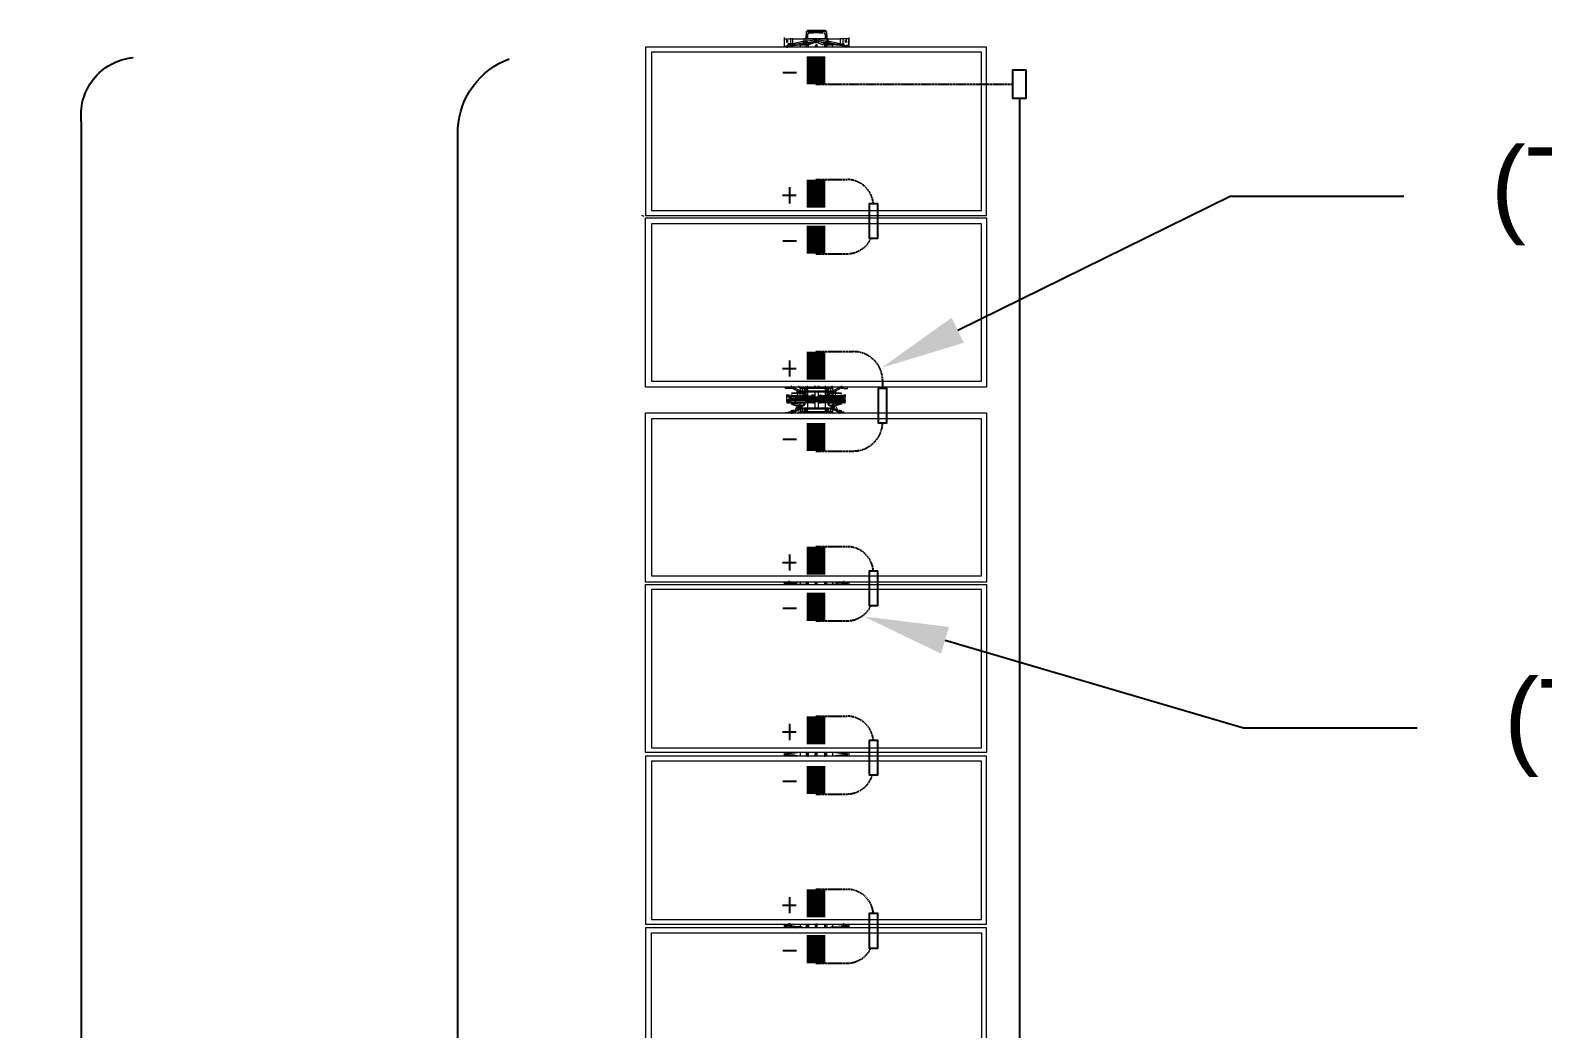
# Model space of a CAD drawing. Header units: feet. Extents: x -13743 to 68376, y -48 to 67763.
# Drawn here: x 2264.6 to 2666.1, y 66242.8 to 66507.9 of the extents above; entities that cross this region are included whole.
import ezdxf
from ezdxf import colors
from ezdxf.entities.mleader import LeaderData, LeaderLine
from ezdxf.lldxf.tags import DXFTag
from ezdxf.math import Vec2, Vec3

# ---------------------------------------------------------------- set-up
doc = ezdxf.new("R2010")
doc.units = ezdxf.units.FT
doc.header["$MEASUREMENT"] = 0
doc.linetypes.add('HIDDEN', pattern=[0.375, 0.25, -0.125])
for name, color, linetype in [('E-DC HARNESS-NEG', 170, 'DC HARNESS CABLE'), ('E-HARN-COMP', 8, 'Continuous'), ('E-TRNK-CABL-NEG', 6, 'HIDDEN'), ('E-TRUNK-CABLE-POS', 6, 'HIDDEN'), ('G-ANNO-TEXT', 1, 'Continuous'), ('Polarity-Text', 7, 'Continuous')]:
    doc.layers.add(name, color=color, linetype=linetype)
doc.styles.add('NEI-A', font='arial.ttf')
doc.styles.get("Standard").update_dxf_attribs({"font": 'arial.ttf'})
tags = doc.linetypes.add('DC HARNESS CABLE', pattern='A,0.5,-0.2,["DH",Standard,S=0.1,R=0,X=-0.1,Y=-0.05],-0.2', length=0.9).pattern_tags.tags
tags[6] = DXFTag(74, 10)

# ---------------------------------------------------------------- blocks, each defined once
blk = doc.blocks.new('A$Cc93f9aa1')
at = {"lineweight": 5}
for points in [[(11.8462, 0), (12.0762, 0), (12.0762, 0.4666), (11.8462, 0.4666)], [(11.8529, 0.0067), (11.8529, 0.4583), (12.0695, 0.4583), (12.0695, 0.0067)], [(12.0812, 0), (12.3112, 0), (12.3112, 0.4666), (12.0812, 0.4666)], [(12.3045, 0.0067), (12.3045, 0.4583), (12.0878, 0.4583), (12.0878, 0.0067)], [(12.5462, 0), (12.3162, 0), (12.3162, 0.4666), (12.5462, 0.4666)], [(12.5395, 0.0067), (12.5395, 0.4583), (12.3228, 0.4583), (12.3228, 0.0067)], [(12.7811, 0.4666), (12.7811, 0), (12.5495, 0), (12.5495, 0.4666)], [(12.7728, 0.4583), (12.5578, 0.4583), (12.5578, 0.0067), (12.7728, 0.0067)], [(12.8161, 0.4666), (13.0478, 0.4666), (13.0478, 0), (12.8161, 0)], [(12.8245, 0.4583), (12.8245, 0.0067), (13.0395, 0.0067), (13.0395, 0.4583)], [(13.2811, 0.4666), (13.0511, 0.4666), (13.0511, 0), (13.2811, 0)], [(13.0578, 0.4583), (13.0578, 0.0067), (13.2745, 0.0067), (13.2745, 0.4583)], [(12.7978, 0.2717), (12.7961, 0.2717)], [(12.7845, 0.2483), (12.7861, 0.2483), (12.7861, 0.245), (12.7845, 0.245), (12.7828, 0.2467), (12.7828, 0.2483)], [(12.7845, 0.2483), (12.7828, 0.2467), (12.7845, 0.245), (12.7861, 0.2467)], [(12.7945, 0.2483), (12.7928, 0.2483), (12.7911, 0.25), (12.7928, 0.2483)], [(12.7928, 0.2667), (12.7945, 0.2667), (12.7945, 0.2583), (12.7928, 0.2583)], [(12.7978, 0.2617), (12.7961, 0.2617)], [(12.8045, 0.2617), (12.8028, 0.2617)], [(12.8128, 0.2483), (12.8111, 0.2467), (12.8128, 0.245), (12.8145, 0.2467)], [(13.2895, 0.25), (13.2878, 0.25)], [(12.0795, 0.235), (12.0778, 0.2333), (12.0778, 0.2317), (12.0812, 0.2317), (12.0812, 0.2333), (12.0795, 0.2333)], [(12.3145, 0.235), (12.3128, 0.235), (12.3128, 0.2317), (12.3162, 0.2317), (12.3162, 0.2333), (12.3145, 0.2333)], [(12.5478, 0.235), (12.5478, 0.2333), (12.5462, 0.2333), (12.5462, 0.2317), (12.5478, 0.2317), (12.5495, 0.2317), (12.5495, 0.2333), (12.5495, 0.235)], [(12.7828, 0.245), (12.7811, 0.245)], [(12.7828, 0.235), (12.7811, 0.235)], [(12.7828, 0.23), (12.7811, 0.23)], [(12.7861, 0.2467), (12.7845, 0.2467)], [(12.7978, 0.2467), (12.7978, 0.2183), (12.7961, 0.2183), (12.7961, 0.2467)], [(12.7978, 0.2367), (12.7961, 0.2367)], [(12.7978, 0.23), (12.7961, 0.23)], [(12.7978, 0.23), (12.7961, 0.23)], [(12.8011, 0.2183), (12.8011, 0.2467), (12.8028, 0.2467), (12.8028, 0.2183)], [(12.8061, 0.23), (12.8045, 0.23)], [(12.8061, 0.23), (12.8045, 0.23)], [(12.8178, 0.235), (12.8161, 0.235)], [(12.8178, 0.23), (12.8161, 0.23)], [(13.2911, 0.23), (13.2895, 0.23), (13.2878, 0.22), (13.2895, 0.22)], [(12.7828, 0.22), (12.7811, 0.22)], [(12.7861, 0.2167), (12.7861, 0.2183), (12.7861, 0.22), (12.7845, 0.22), (12.7828, 0.22), (12.7828, 0.2183), (12.7828, 0.2167), (12.7845, 0.2167)], [(12.7845, 0.22), (12.7828, 0.2183), (12.7845, 0.2167), (12.7861, 0.2183)], [(12.7861, 0.2183), (12.7845, 0.2183)], [(12.7861, 0.2183), (12.7845, 0.2183)], [(12.7911, 0.2133), (12.7911, 0.215), (12.7945, 0.215), (12.7945, 0.2117), (12.7945, 0.21), (12.7928, 0.21), (12.7928, 0.2083)], [(12.7961, 0.2167), (12.7945, 0.2167)], [(12.8128, 0.22), (12.8111, 0.2183), (12.8128, 0.2167), (12.8145, 0.2183)], [(12.8145, 0.21), (12.8145, 0.2133), (12.8161, 0.2133), (12.8161, 0.2117)], [(13.2961, 0.22), (13.2945, 0.22)], [(12.7961, 0.1967), (12.7961, 0.195), (12.7945, 0.195)], [(12.7978, 0.2033), (12.7961, 0.2033)], [(12.7995, 0.1967), (12.7978, 0.1967)], [(12.7995, 0.195), (12.7978, 0.195)], [(12.8028, 0.195), (12.8011, 0.195)]]:
    blk.add_lwpolyline(points, close=True, dxfattribs=at)
at = {"color": 2, "lineweight": 5}
blk.add_lwpolyline([(13.0495, 0.4683), (13.0511, 0.4716)], dxfattribs=at)
at = {"lineweight": 5}
for points in [[(12.0812, 0.2767), (12.0762, 0.2767)], [(12.0762, 0.255), (12.0778, 0.255), (12.0778, 0.2633), (12.0795, 0.2733)], [(12.0812, 0.275), (12.0795, 0.275), (12.0795, 0.2733), (12.0778, 0.2733), (12.0778, 0.27), (12.0778, 0.2683)], [(12.0795, 0.27), (12.0795, 0.2733), (12.0795, 0.275)], [(12.3162, 0.2767), (12.3112, 0.2767)], [(12.3128, 0.255), (12.3112, 0.255), (12.3112, 0.2567), (12.3128, 0.2633), (12.3128, 0.2733), (12.3128, 0.27), (12.3112, 0.2683)], [(12.3145, 0.27), (12.3145, 0.2733), (12.3145, 0.275), (12.3128, 0.275), (12.3128, 0.2733), (12.3145, 0.2733)], [(12.5495, 0.2767), (12.5462, 0.2767)], [(12.5478, 0.255), (12.5462, 0.255), (12.5462, 0.2567), (12.5478, 0.2633), (12.5478, 0.2733), (12.5478, 0.275), (12.5478, 0.2733), (12.5478, 0.2717), (12.5462, 0.27), (12.5462, 0.2683)], [(12.5478, 0.275), (12.5495, 0.275)], [(12.5495, 0.27), (12.5495, 0.2733)], [(12.7811, 0.2667), (12.7828, 0.2667), (12.7828, 0.2683), (12.7811, 0.2683), (12.7811, 0.27), (12.7811, 0.275)], [(12.7811, 0.27), (12.7811, 0.27)], [(12.8045, 0.2683), (12.8028, 0.2683), (12.8011, 0.2683), (12.8011, 0.27), (12.7995, 0.27), (12.7978, 0.27), (12.7995, 0.27), (12.7978, 0.27), (12.7961, 0.2717), (12.7961, 0.2733), (12.7945, 0.2733), (12.7945, 0.27), (12.7961, 0.27), (12.7961, 0.2683), (12.7978, 0.2683), (12.7995, 0.2683), (12.7995, 0.2667)], [(12.7961, 0.27), (12.7945, 0.27), (12.7961, 0.27), (12.7978, 0.27), (12.7961, 0.27), (12.7978, 0.27), (12.7978, 0.2683), (12.7961, 0.2683), (12.7961, 0.2467)], [(12.7961, 0.2383), (12.7945, 0.2383), (12.7945, 0.2617), (12.7945, 0.27)], [(12.7961, 0.2733), (12.7978, 0.2733), (12.8028, 0.2733), (12.8045, 0.2733), (12.8061, 0.2733)], [(12.7961, 0.27), (12.7961, 0.27)], [(12.7978, 0.2717), (12.7995, 0.2717)], [(12.7978, 0.2667), (12.7995, 0.2667), (12.7995, 0.2467), (12.7978, 0.2467), (12.7978, 0.2683), (12.7995, 0.2683), (12.8011, 0.2683), (12.8028, 0.2683), (12.8028, 0.27), (12.8011, 0.27), (12.8028, 0.27), (12.8011, 0.27), (12.8028, 0.27), (12.8045, 0.27), (12.8028, 0.27), (12.8045, 0.27), (12.8061, 0.27)], [(12.8061, 0.2717), (12.8045, 0.2717), (12.8028, 0.27), (12.8045, 0.27), (12.8045, 0.2733), (12.8045, 0.2717)], [(12.8028, 0.2717), (12.8045, 0.2717), (12.8028, 0.2717)], [(12.8045, 0.27), (12.8045, 0.2617), (12.8045, 0.2383), (12.8028, 0.2383)], [(12.8028, 0.27), (12.8028, 0.27)], [(12.8111, 0.255), (12.8095, 0.255), (12.8111, 0.255), (12.8111, 0.2533), (12.8111, 0.2517), (12.8145, 0.2517), (12.8145, 0.255), (12.8111, 0.255), (12.8161, 0.265), (12.8145, 0.265), (12.8161, 0.2667), (12.8145, 0.2667), (12.8145, 0.27), (12.8145, 0.275), (12.8161, 0.275)], [(12.8145, 0.27), (12.8145, 0.27)], [(13.2928, 0.2767), (13.2811, 0.2767)], [(13.2828, 0.27), (13.2828, 0.2733), (13.2811, 0.2733), (13.2811, 0.2717)], [(13.2945, 0.2767), (13.2928, 0.2767), (13.2928, 0.2683), (13.2861, 0.2683), (13.2861, 0.2717), (13.2845, 0.2717), (13.2845, 0.27), (13.2828, 0.2733), (13.2845, 0.255), (13.2861, 0.255), (13.2861, 0.2533), (13.2845, 0.27), (13.2845, 0.2683), (13.2845, 0.2667), (13.2861, 0.265), (13.2861, 0.2683), (13.2845, 0.2683)], [(13.2828, 0.2733), (13.2828, 0.275), (13.2828, 0.2733)], [(13.2895, 0.2733), (13.2878, 0.2733), (13.2911, 0.2733), (13.2928, 0.2733)], [(13.2878, 0.2717), (13.2911, 0.2717)], [(12.0812, 0.2467), (12.0778, 0.2467), (12.0762, 0.2467), (12.0762, 0.2517), (12.0778, 0.2533), (12.0778, 0.255)], [(12.3128, 0.2467), (12.3112, 0.2467), (12.3112, 0.255)], [(12.5478, 0.2467), (12.5462, 0.2467), (12.5462, 0.255)], [(12.7861, 0.2117), (12.7861, 0.2133), (12.7828, 0.2133), (12.7828, 0.2117), (12.7811, 0.21), (12.7811, 0.2133), (12.7828, 0.2133), (12.7828, 0.215), (12.7811, 0.215), (12.7811, 0.25), (12.7828, 0.25), (12.7828, 0.2517), (12.7828, 0.2533), (12.7811, 0.255), (12.7811, 0.2533), (12.7811, 0.255), (12.7811, 0.2517), (12.7861, 0.2517), (12.7861, 0.2533), (12.7861, 0.255), (12.7828, 0.265), (12.7811, 0.265), (12.7795, 0.2667)], [(12.7795, 0.255), (12.7795, 0.255)], [(12.7811, 0.2667), (12.7811, 0.2667)], [(12.7811, 0.265), (12.7861, 0.255), (12.7811, 0.255), (12.7811, 0.2567)], [(12.7811, 0.25), (12.7811, 0.2517)], [(12.7811, 0.2467), (12.7828, 0.2467), (12.7828, 0.2483), (12.7845, 0.2483), (12.7861, 0.2483), (12.7861, 0.2467), (12.7878, 0.2467)], [(12.7845, 0.2667), (12.7828, 0.2667), (12.7828, 0.2633), (12.7828, 0.265), (12.7845, 0.265), (12.7845, 0.2633)], [(12.7828, 0.2483), (12.7828, 0.2483)], [(12.7845, 0.2617), (12.7911, 0.2583), (12.7911, 0.2567)], [(12.7845, 0.2483), (12.7845, 0.2483)], [(12.7861, 0.2583), (12.7911, 0.2533)], [(12.7895, 0.2533), (12.7878, 0.2533), (12.7895, 0.2533), (12.7895, 0.2517), (12.7911, 0.2517), (12.7878, 0.255), (12.7878, 0.2517), (12.7861, 0.2517), (12.7878, 0.2517), (12.7878, 0.215), (12.7861, 0.215)], [(12.7861, 0.255), (12.7878, 0.255), (12.7861, 0.255), (12.7861, 0.2533)], [(12.7861, 0.2483), (12.7861, 0.2483)], [(12.7928, 0.2667), (12.7911, 0.2617), (12.7911, 0.25), (12.7911, 0.2517)], [(12.7911, 0.26), (12.7911, 0.25), (12.7928, 0.25), (12.7945, 0.2483), (12.7961, 0.2483)], [(12.7945, 0.255), (12.7945, 0.25), (12.7928, 0.25), (12.7911, 0.2517), (12.7928, 0.2567), (12.7928, 0.255), (12.7945, 0.255), (12.7945, 0.2583)], [(12.7928, 0.2667), (12.7928, 0.2667)], [(12.7928, 0.26), (12.7928, 0.26)], [(12.7945, 0.2667), (12.7961, 0.2667)], [(12.7945, 0.2467), (12.7945, 0.2483), (12.7961, 0.2483), (12.7945, 0.2483), (12.7945, 0.25)], [(12.8028, 0.2467), (12.8028, 0.2683), (12.8011, 0.2683), (12.8011, 0.2467), (12.7995, 0.2467), (12.7995, 0.2183), (12.7978, 0.2183), (12.7978, 0.1967), (12.7961, 0.1967), (12.7961, 0.2183)], [(12.8011, 0.2667), (12.8028, 0.2667)], [(12.8078, 0.2517), (12.8078, 0.25), (12.8078, 0.2617), (12.8078, 0.2667), (12.8078, 0.2583), (12.8045, 0.2583), (12.8045, 0.2667), (12.8061, 0.2667), (12.8045, 0.2667)], [(12.8045, 0.2583), (12.8045, 0.255), (12.8078, 0.255), (12.8078, 0.2567), (12.8078, 0.2583)], [(12.8078, 0.2567), (12.8078, 0.2517), (12.8078, 0.25), (12.8061, 0.25), (12.8045, 0.255)], [(12.8095, 0.2483), (12.8045, 0.2483), (12.8061, 0.2483), (12.8078, 0.2483), (12.8061, 0.2483), (12.8078, 0.2483)], [(12.8061, 0.2667), (12.8061, 0.2667)], [(12.8061, 0.25), (12.8061, 0.2483), (12.8078, 0.25), (12.8061, 0.2483), (12.8078, 0.25), (12.8095, 0.25), (12.8095, 0.26)], [(12.8078, 0.26), (12.8078, 0.26)], [(12.8145, 0.265), (12.8095, 0.255), (12.8111, 0.255), (12.8111, 0.2533)], [(12.8145, 0.255), (12.8161, 0.255), (12.8161, 0.2533), (12.8161, 0.255), (12.8161, 0.2533), (12.8161, 0.2517), (12.8145, 0.2517), (12.8145, 0.25), (12.8161, 0.25), (12.8161, 0.215), (12.8145, 0.215), (12.8145, 0.2133), (12.8111, 0.2133), (12.8111, 0.2117), (12.8111, 0.21), (12.8095, 0.21), (12.8145, 0.2), (12.8161, 0.2), (12.8145, 0.2017)], [(12.8111, 0.215), (12.8095, 0.215), (12.8095, 0.2517), (12.8111, 0.2517), (12.8095, 0.2517), (12.8095, 0.255)], [(12.8095, 0.2517), (12.8095, 0.2517)], [(12.8111, 0.2517), (12.8111, 0.2517)], [(12.8111, 0.2467), (12.8111, 0.245), (12.8111, 0.2483), (12.8128, 0.2483), (12.8111, 0.2483), (12.8111, 0.2467), (12.8128, 0.2467), (12.8145, 0.2467), (12.8128, 0.245), (12.8111, 0.245), (12.8128, 0.245), (12.8145, 0.245), (12.8145, 0.2467), (12.8128, 0.2467), (12.8145, 0.2467), (12.8128, 0.2467), (12.8145, 0.2467), (12.8128, 0.2467), (12.8145, 0.2467), (12.8128, 0.2467), (12.8145, 0.2467), (12.8145, 0.2483), (12.8128, 0.2483), (12.8145, 0.2483), (12.8145, 0.2467)], [(12.8111, 0.2483), (12.8111, 0.2483)], [(12.8128, 0.2483), (12.8128, 0.2483)], [(12.8145, 0.2667), (12.8145, 0.2667)], [(12.8145, 0.2483), (12.8145, 0.2483)], [(12.8161, 0.2567), (12.8161, 0.255)], [(12.8161, 0.2517), (12.8161, 0.25)], [(12.8178, 0.255), (12.8178, 0.255)], [(13.2845, 0.255), (13.2845, 0.2467), (13.2811, 0.2467)], [(13.2811, 0.245), (13.2845, 0.245), (13.2861, 0.245), (13.2861, 0.2533), (13.2878, 0.25), (13.2878, 0.2467)], [(13.2845, 0.2667), (13.2878, 0.25), (13.2895, 0.25), (13.2861, 0.265), (13.2928, 0.265), (13.2928, 0.2683)], [(13.2928, 0.265), (13.2928, 0.25), (13.2895, 0.25), (13.2895, 0.2467), (13.2878, 0.2467), (13.2878, 0.245), (13.2861, 0.245), (13.2878, 0.245), (13.2895, 0.245), (13.2895, 0.2467), (13.2928, 0.2467), (13.2928, 0.25)], [(12.0762, 0.2467), (12.0778, 0.2467)], [(12.0812, 0.245), (12.0778, 0.245), (12.0762, 0.245)], [(12.0812, 0.2433), (12.0778, 0.2433), (12.0762, 0.2433)], [(12.0778, 0.2433), (12.0778, 0.245)], [(12.3162, 0.2467), (12.3112, 0.2467)], [(12.3162, 0.245), (12.3112, 0.245), (12.3128, 0.245)], [(12.3112, 0.245), (12.3112, 0.2433), (12.3162, 0.2433)], [(12.5495, 0.2467), (12.5462, 0.2467)], [(12.5495, 0.245), (12.5462, 0.245), (12.5478, 0.245)], [(12.5462, 0.245), (12.5462, 0.2433), (12.5495, 0.2433)], [(12.7828, 0.2467), (12.7828, 0.245), (12.7845, 0.245), (12.7861, 0.245), (12.7861, 0.2467), (12.7845, 0.2467), (12.7861, 0.2467), (12.7845, 0.2467), (12.7861, 0.2467), (12.7845, 0.2467), (12.7861, 0.2467), (12.7845, 0.2467)], [(12.7828, 0.2467), (12.7828, 0.2467)], [(12.7828, 0.245), (12.7828, 0.245)], [(12.7845, 0.245), (12.7845, 0.245)], [(12.7861, 0.2467), (12.7861, 0.2467)], [(12.7861, 0.245), (12.7861, 0.245)], [(12.7945, 0.245), (12.7878, 0.245)], [(12.7978, 0.235), (12.7961, 0.235), (12.7945, 0.235), (12.7945, 0.2367), (12.7945, 0.2383), (12.7945, 0.2367), (12.7961, 0.235), (12.7878, 0.235), (12.7878, 0.23), (12.7961, 0.23), (12.7945, 0.2283), (12.7945, 0.2267), (12.7945, 0.23), (12.7961, 0.23), (12.7945, 0.23)], [(12.8028, 0.23), (12.8095, 0.23), (12.8095, 0.235), (12.8028, 0.235)], [(12.8095, 0.245), (12.8045, 0.245), (12.8061, 0.2467), (12.8095, 0.2467)], [(12.8061, 0.235), (12.8045, 0.235), (12.8045, 0.2383), (12.8061, 0.2383)], [(12.8045, 0.2383), (12.8045, 0.2367), (12.8061, 0.2367), (12.8045, 0.2367), (12.8045, 0.235)], [(12.8045, 0.2267), (12.8045, 0.23), (12.8045, 0.2267), (12.8061, 0.2267)], [(12.8095, 0.235), (12.8111, 0.235)], [(12.8111, 0.2467), (12.8111, 0.2467)], [(12.8111, 0.245), (12.8111, 0.245)], [(12.8128, 0.245), (12.8128, 0.245)], [(12.8145, 0.2467), (12.8145, 0.2467)], [(12.8145, 0.245), (12.8145, 0.245)], [(12.8161, 0.245), (12.8178, 0.245)], [(13.2811, 0.2433), (13.2845, 0.2433), (13.2845, 0.245), (13.2845, 0.2433), (13.2845, 0.245)], [(13.2811, 0.2317), (13.2845, 0.2317), (13.2845, 0.2333), (13.2828, 0.2333), (13.2828, 0.235), (13.2811, 0.2333)], [(13.2895, 0.2317), (13.2895, 0.235), (13.2861, 0.2433), (13.2861, 0.245), (13.2845, 0.245), (13.2845, 0.2467)], [(13.2878, 0.235), (13.2845, 0.2433), (13.2861, 0.2433), (13.2845, 0.2433), (13.2861, 0.2433), (13.2861, 0.245), (13.2845, 0.245), (13.2861, 0.245)], [(13.2895, 0.235), (13.2878, 0.235), (13.2878, 0.2317), (13.2845, 0.2233)], [(13.2878, 0.2217), (13.2861, 0.2217), (13.2895, 0.23), (13.2911, 0.23)], [(13.2878, 0.245), (13.2895, 0.235), (13.2911, 0.235), (13.2895, 0.235), (13.2895, 0.23), (13.2878, 0.23)], [(13.2911, 0.2317), (13.2911, 0.235), (13.2895, 0.245)], [(13.2945, 0.2467), (13.2928, 0.2467), (13.2945, 0.2467), (13.2961, 0.245), (13.2978, 0.245), (13.2961, 0.245), (13.2928, 0.245), (13.2928, 0.2183), (13.2945, 0.2183), (13.2945, 0.22), (13.2961, 0.22), (13.2961, 0.2183), (13.2961, 0.22), (13.2978, 0.22), (13.2995, 0.22), (13.2995, 0.2217)], [(13.2978, 0.2467), (13.2961, 0.2467), (13.2945, 0.2467), (13.2928, 0.2467), (13.2928, 0.245), (13.2945, 0.245)], [(13.2928, 0.2467), (13.2961, 0.2467), (13.2978, 0.2467), (13.2978, 0.245), (13.2995, 0.245), (13.2995, 0.2433), (13.3011, 0.2433)], [(13.2928, 0.22), (13.2928, 0.2233), (13.2928, 0.2417), (13.2928, 0.245)], [(13.3028, 0.2467), (13.2995, 0.2467), (13.2945, 0.2467), (13.2961, 0.2467), (13.2961, 0.245)], [(13.2995, 0.2433), (13.2995, 0.245), (13.2978, 0.245), (13.2961, 0.245), (13.2961, 0.2467)], [(13.2995, 0.245), (13.2978, 0.245)], [(13.3011, 0.2283), (13.3011, 0.2233), (13.3011, 0.2433), (13.3011, 0.2383)], [(13.3011, 0.2267), (13.3011, 0.2283), (13.3011, 0.2383), (13.3028, 0.2383)], [(13.3011, 0.2367), (13.3011, 0.2383), (13.3011, 0.2367)], [(13.3028, 0.245), (13.3045, 0.245), (13.3045, 0.22), (13.3028, 0.22)], [(12.0812, 0.2217), (12.0778, 0.2217), (12.0762, 0.2217)], [(12.0762, 0.22), (12.0778, 0.22), (12.0812, 0.22)], [(12.0778, 0.21), (12.0778, 0.2117), (12.0762, 0.215), (12.0762, 0.2183), (12.0778, 0.2183), (12.0762, 0.2183)], [(12.0762, 0.21), (12.0778, 0.21), (12.0778, 0.2), (12.0795, 0.1933), (12.0795, 0.1917), (12.0812, 0.1917)], [(12.0778, 0.22), (12.0778, 0.2217)], [(12.0812, 0.2183), (12.0778, 0.2183)], [(12.3162, 0.2217), (12.3112, 0.2217), (12.3112, 0.22)], [(12.3162, 0.22), (12.3112, 0.22), (12.3128, 0.22)], [(12.3145, 0.1917), (12.3128, 0.1917), (12.3128, 0.2), (12.3112, 0.21), (12.3112, 0.2183), (12.3128, 0.2183)], [(12.3112, 0.2183), (12.3162, 0.2183)], [(12.5495, 0.2217), (12.5462, 0.2217), (12.5462, 0.22)], [(12.5495, 0.22), (12.5462, 0.22), (12.5478, 0.22)], [(12.5478, 0.1917), (12.5478, 0.2), (12.5462, 0.21), (12.5462, 0.2183), (12.5478, 0.2183)], [(12.5462, 0.2183), (12.5495, 0.2183)], [(12.7795, 0.21), (12.7795, 0.21)], [(12.7811, 0.2183), (12.7828, 0.2183), (12.7828, 0.22), (12.7845, 0.22), (12.7861, 0.22), (12.7861, 0.2183), (12.7861, 0.2167), (12.7845, 0.2167), (12.7828, 0.2183)], [(12.7811, 0.2133), (12.7811, 0.215)], [(12.7811, 0.2117), (12.7811, 0.21), (12.7861, 0.21), (12.7811, 0.2), (12.7828, 0.2), (12.7861, 0.21), (12.7861, 0.2117), (12.7861, 0.21), (12.7878, 0.21), (12.7911, 0.2133), (12.7895, 0.2133), (12.7895, 0.2117), (12.7878, 0.2117), (12.7895, 0.2117)], [(12.7828, 0.22), (12.7828, 0.22)], [(12.7828, 0.2183), (12.7828, 0.2183)], [(12.7828, 0.2167), (12.7828, 0.2167)], [(12.7845, 0.22), (12.7845, 0.22)], [(12.7845, 0.2183), (12.7861, 0.2183)], [(12.7845, 0.2183), (12.7861, 0.2183)], [(12.7845, 0.2183), (12.7861, 0.2183)], [(12.7845, 0.2183), (12.7861, 0.2183)], [(12.7845, 0.2183), (12.7861, 0.2183)], [(12.7845, 0.2167), (12.7845, 0.2167)], [(12.7845, 0.2033), (12.7911, 0.2067), (12.7911, 0.2083)], [(12.7861, 0.22), (12.7861, 0.22)], [(12.7861, 0.2183), (12.7861, 0.2183)], [(12.7861, 0.2167), (12.7861, 0.2167)], [(12.7861, 0.215), (12.7861, 0.215)], [(12.7861, 0.2133), (12.7878, 0.2133), (12.7878, 0.21), (12.7861, 0.21)], [(12.7861, 0.2067), (12.7911, 0.2117)], [(12.7878, 0.22), (12.7945, 0.22)], [(12.7878, 0.215), (12.7878, 0.215)], [(12.7911, 0.205), (12.7911, 0.215), (12.7928, 0.2167), (12.7945, 0.2167), (12.7928, 0.2167), (12.7911, 0.215)], [(12.7928, 0.1983), (12.7911, 0.205), (12.7911, 0.215), (12.7911, 0.2133)], [(12.7945, 0.215), (12.7945, 0.2167), (12.7928, 0.215)], [(12.7945, 0.2067), (12.7945, 0.1983), (12.7928, 0.1983), (12.7928, 0.2067), (12.7945, 0.2067), (12.7945, 0.21)], [(12.7945, 0.195), (12.7945, 0.1933), (12.7961, 0.1933), (12.7961, 0.195), (12.7945, 0.195), (12.7945, 0.2033), (12.7945, 0.2267), (12.7961, 0.2267)], [(12.7961, 0.2167), (12.7945, 0.2167), (12.7945, 0.2183)], [(12.7961, 0.1933), (12.8028, 0.1933), (12.8045, 0.1933), (12.8028, 0.1933), (12.8028, 0.195), (12.8011, 0.195), (12.8028, 0.195), (12.8045, 0.195), (12.8045, 0.2033), (12.8028, 0.2033), (12.8045, 0.2033), (12.8045, 0.2267), (12.8028, 0.2267)], [(12.8028, 0.2183), (12.8028, 0.1967), (12.8011, 0.1967), (12.8011, 0.2183), (12.7995, 0.2183), (12.7995, 0.1983), (12.7978, 0.1983)], [(12.8095, 0.2183), (12.8061, 0.2183), (12.8045, 0.22), (12.8095, 0.22)], [(12.8095, 0.205), (12.8095, 0.215), (12.8078, 0.215), (12.8061, 0.2167), (12.8045, 0.2167), (12.8095, 0.2167)], [(12.8045, 0.21), (12.8045, 0.2067), (12.8078, 0.2067), (12.8078, 0.2083), (12.8078, 0.21), (12.8061, 0.21), (12.8045, 0.2117), (12.8061, 0.215), (12.8078, 0.215), (12.8078, 0.2083)], [(12.8061, 0.215), (12.8061, 0.2167), (12.8078, 0.2167), (12.8061, 0.2167), (12.8078, 0.215), (12.8061, 0.2167), (12.8078, 0.2167)], [(12.8078, 0.2067), (12.8078, 0.1983), (12.8078, 0.215), (12.8078, 0.2133)], [(12.8095, 0.215), (12.8095, 0.215)], [(12.8111, 0.2117), (12.8095, 0.2117), (12.8095, 0.21), (12.8095, 0.2133), (12.8111, 0.2133)], [(12.8095, 0.21), (12.8111, 0.21)], [(12.8128, 0.2183), (12.8145, 0.2183), (12.8128, 0.2183), (12.8145, 0.2183), (12.8128, 0.2183), (12.8145, 0.2183), (12.8128, 0.2183), (12.8145, 0.2183), (12.8128, 0.2183), (12.8145, 0.2183), (12.8145, 0.22), (12.8128, 0.22), (12.8111, 0.22), (12.8111, 0.2183), (12.8111, 0.2167), (12.8128, 0.2167), (12.8145, 0.2183), (12.8145, 0.2167), (12.8128, 0.2167), (12.8111, 0.2167), (12.8111, 0.2183), (12.8111, 0.22), (12.8128, 0.22), (12.8145, 0.22), (12.8145, 0.2183)], [(12.8111, 0.22), (12.8111, 0.22)], [(12.8111, 0.2183), (12.8111, 0.2183)], [(12.8111, 0.2167), (12.8111, 0.2167)], [(12.8111, 0.215), (12.8111, 0.215)], [(12.8161, 0.2), (12.8111, 0.21), (12.8145, 0.21)], [(12.8128, 0.22), (12.8128, 0.22)], [(12.8128, 0.2167), (12.8128, 0.2167)], [(12.8145, 0.22), (12.8145, 0.22)], [(12.8145, 0.2183), (12.8145, 0.2183)], [(12.8145, 0.2167), (12.8145, 0.2167)], [(12.8161, 0.22), (12.8178, 0.22)], [(12.8161, 0.215), (12.8161, 0.2133)], [(12.8178, 0.2117), (12.8161, 0.2117), (12.8161, 0.21)], [(12.8178, 0.21), (12.8178, 0.21)], [(13.2861, 0.2217), (13.2845, 0.2217), (13.2845, 0.22), (13.2845, 0.2217), (13.2811, 0.2217)], [(13.2811, 0.22), (13.2845, 0.22), (13.2861, 0.22), (13.2878, 0.22)], [(13.2811, 0.2183), (13.2845, 0.2183)], [(13.2828, 0.1917), (13.2845, 0.21), (13.2861, 0.2117), (13.2861, 0.22), (13.2878, 0.22), (13.2895, 0.22), (13.2895, 0.2183), (13.2878, 0.2183), (13.2878, 0.22), (13.2878, 0.215), (13.2878, 0.2167), (13.2895, 0.2167), (13.2878, 0.2167), (13.2878, 0.215), (13.2845, 0.2), (13.2861, 0.2), (13.2895, 0.2167), (13.2928, 0.2167), (13.2928, 0.2)], [(13.2845, 0.2217), (13.2845, 0.22), (13.2861, 0.22), (13.2861, 0.2217), (13.2845, 0.2217), (13.2861, 0.2217), (13.2845, 0.22), (13.2861, 0.22), (13.2845, 0.22), (13.2845, 0.2183), (13.2845, 0.21)], [(13.2845, 0.1967), (13.2845, 0.195), (13.2861, 0.2117), (13.2878, 0.215), (13.2895, 0.215)], [(13.2928, 0.2167), (13.2928, 0.2183), (13.2895, 0.2183), (13.2895, 0.2167)], [(13.3011, 0.2217), (13.2995, 0.2217), (13.2995, 0.22), (13.2978, 0.22), (13.2978, 0.2183), (13.2961, 0.2183), (13.2928, 0.2183), (13.2945, 0.2183), (13.2995, 0.2183), (13.3028, 0.2183)], [(13.2945, 0.22), (13.2928, 0.22), (13.2961, 0.22), (13.2978, 0.22), (13.2961, 0.22), (13.2978, 0.22), (13.2995, 0.22)], [(13.2928, 0.2183), (13.2945, 0.2183)], [(12.0812, 0.1883), (12.0762, 0.1883)], [(12.0778, 0.1967), (12.0778, 0.195), (12.0778, 0.1917), (12.0795, 0.1917), (12.0795, 0.19), (12.0795, 0.1917), (12.0795, 0.195)], [(12.3112, 0.1967), (12.3128, 0.195), (12.3128, 0.19), (12.3145, 0.19), (12.3145, 0.1917), (12.3145, 0.195)], [(12.3162, 0.1883), (12.3112, 0.1883)], [(12.5462, 0.1967), (12.5462, 0.195), (12.5478, 0.1933), (12.5478, 0.19), (12.5495, 0.19)], [(12.5495, 0.1883), (12.5462, 0.1883)], [(12.5495, 0.195), (12.5495, 0.1917), (12.5478, 0.1917), (12.5478, 0.19)], [(12.7811, 0.2017), (12.7795, 0.2)], [(12.7811, 0.1983), (12.7828, 0.1983), (12.7811, 0.1967)], [(12.7811, 0.1983), (12.7811, 0.1983)], [(12.7811, 0.195), (12.7811, 0.19)], [(12.7811, 0.195), (12.7811, 0.195)], [(12.7845, 0.2017), (12.7845, 0.2), (12.7828, 0.2), (12.7828, 0.2017), (12.7828, 0.1983), (12.7845, 0.1983)], [(12.7928, 0.205), (12.7928, 0.205)], [(12.7945, 0.1983), (12.7961, 0.1983)], [(12.7978, 0.1933), (12.7961, 0.1933), (12.7978, 0.1933), (12.7961, 0.1933), (12.7978, 0.195), (12.7995, 0.195), (12.7978, 0.195), (12.7978, 0.1967)], [(12.7978, 0.195), (12.7961, 0.195), (12.7961, 0.1967)], [(12.7995, 0.1983), (12.7995, 0.1967), (12.8011, 0.1967), (12.8028, 0.1967), (12.8011, 0.1967), (12.8011, 0.195), (12.8028, 0.195), (12.8045, 0.1933), (12.8061, 0.1933), (12.8045, 0.1933), (12.8028, 0.1933)], [(12.8011, 0.1983), (12.8028, 0.1983)], [(12.8028, 0.195), (12.8028, 0.1967), (12.8028, 0.195), (12.8045, 0.195), (12.8045, 0.1933)], [(12.8061, 0.195), (12.8045, 0.195), (12.8028, 0.1967)], [(12.8045, 0.1983), (12.8061, 0.1983), (12.8045, 0.1983), (12.8045, 0.2067)], [(12.8078, 0.205), (12.8078, 0.205)], [(12.8145, 0.1967), (12.8145, 0.1983), (12.8161, 0.1983)], [(12.8145, 0.1983), (12.8145, 0.1983)], [(12.8145, 0.195), (12.8145, 0.19), (12.8161, 0.19)], [(13.2811, 0.1933), (13.2828, 0.1917), (13.2828, 0.19), (13.2845, 0.19)], [(13.2811, 0.1883), (13.2928, 0.1883)], [(13.2945, 0.1883), (13.2928, 0.1883), (13.2928, 0.1967), (13.2861, 0.1967), (13.2861, 0.195), (13.2845, 0.195), (13.2828, 0.1917), (13.2828, 0.19)], [(13.2845, 0.1917), (13.2828, 0.1917), (13.2828, 0.195)], [(13.2928, 0.1967), (13.2928, 0.2), (13.2861, 0.2), (13.2861, 0.1967), (13.2845, 0.1967), (13.2845, 0.1983)], [(13.2911, 0.1933), (13.2878, 0.1933)], [(13.2895, 0.1917), (13.2878, 0.1917), (13.2911, 0.1917), (13.2928, 0.1917)]]:
    blk.add_lwpolyline(points, dxfattribs=at)
at = {"color": 8, "lineweight": 5, "true_color": 0x808080}
for points in [[(12.0812, 0.2767), (12.0762, 0.2767)], [(12.0762, 0.2733), (12.0778, 0.2733), (12.0778, 0.275), (12.0795, 0.275)], [(12.0762, 0.27), (12.0778, 0.27), (12.0778, 0.2683), (12.0762, 0.2617)], [(12.0795, 0.2733), (12.0795, 0.2733)], [(12.0795, 0.2733), (12.0812, 0.2583)], [(12.0812, 0.2683), (12.0812, 0.27)], [(12.3162, 0.2767), (12.3112, 0.2767)], [(12.3112, 0.2733), (12.3128, 0.2733), (12.3128, 0.275)], [(12.3112, 0.27), (12.3128, 0.27), (12.3128, 0.2683), (12.3112, 0.2617)], [(12.3145, 0.2733), (12.3145, 0.2733)], [(12.3145, 0.2733), (12.3162, 0.2583)], [(12.3162, 0.2683), (12.3145, 0.27)], [(12.5495, 0.2767), (12.5462, 0.2767)], [(12.5462, 0.2733), (12.5462, 0.275), (12.5478, 0.275)], [(12.5462, 0.2617), (12.5462, 0.27), (12.5478, 0.27)], [(12.5478, 0.2733), (12.5495, 0.2583)], [(12.5495, 0.2733), (12.5495, 0.2733)], [(12.5495, 0.2683), (12.5495, 0.27)], [(12.7945, 0.2617), (12.7945, 0.27)], [(12.7961, 0.2733), (12.7961, 0.2717)], [(12.7961, 0.2717), (12.7961, 0.2717)], [(12.7961, 0.27), (12.7978, 0.27), (12.7995, 0.27), (12.7978, 0.27), (12.7995, 0.27), (12.8011, 0.27), (12.8028, 0.27), (12.8011, 0.27)], [(12.8028, 0.2717), (12.8028, 0.2733)], [(12.8028, 0.2717), (12.8028, 0.2717)], [(12.8028, 0.27), (12.8045, 0.27), (12.8045, 0.2617)], [(13.2928, 0.2767), (13.2811, 0.2767)], [(13.2811, 0.275), (13.2828, 0.275)], [(13.2811, 0.265), (13.2828, 0.2733)], [(12.0762, 0.2683), (12.0778, 0.2683), (12.0762, 0.2667)], [(12.0812, 0.255), (12.0778, 0.255)], [(12.3112, 0.2667), (12.3112, 0.2683), (12.3128, 0.2683)], [(12.3162, 0.255), (12.3112, 0.255)], [(12.5462, 0.2667), (12.5462, 0.2683)], [(12.5495, 0.255), (12.5462, 0.255)], [(12.7795, 0.2567), (12.7795, 0.2567)], [(12.7811, 0.2567), (12.7828, 0.2567)], [(12.7828, 0.25), (12.7828, 0.2483)], [(12.7845, 0.26), (12.7861, 0.2583), (12.7878, 0.2583), (12.7895, 0.2567), (12.7911, 0.255)], [(12.7861, 0.2483), (12.7861, 0.2517)], [(12.7945, 0.2583), (12.7961, 0.2583)], [(12.7945, 0.255), (12.7961, 0.255)], [(12.7945, 0.25), (12.7961, 0.25)], [(12.7961, 0.2617), (12.7961, 0.2383), (12.7961, 0.235), (12.7978, 0.235)], [(12.8028, 0.2617), (12.8028, 0.2383), (12.8028, 0.235)], [(12.8045, 0.2583), (12.8061, 0.2583)], [(12.8045, 0.255), (12.8061, 0.255)], [(12.8045, 0.25), (12.8061, 0.25)], [(12.8111, 0.2517), (12.8111, 0.2483)], [(12.8145, 0.2483), (12.8145, 0.25)], [(12.8161, 0.2667), (12.8178, 0.2667)], [(12.8161, 0.2567), (12.8178, 0.2567)], [(12.8161, 0.2567), (12.8161, 0.2567)], [(13.2845, 0.255), (13.2811, 0.255)], [(12.7828, 0.245), (12.7828, 0.22)], [(12.7861, 0.22), (12.7861, 0.245)], [(12.7961, 0.2033), (12.7961, 0.2267), (12.7961, 0.23), (12.7978, 0.23)], [(12.8028, 0.2033), (12.8028, 0.23)], [(12.8045, 0.235), (12.8061, 0.235)], [(12.8045, 0.23), (12.8061, 0.23)], [(12.8111, 0.245), (12.8111, 0.22)], [(12.8145, 0.22), (12.8145, 0.245)], [(13.2961, 0.245), (13.2978, 0.245)], [(13.3028, 0.2467), (13.3028, 0.2183)], [(12.0778, 0.21), (12.0812, 0.21)], [(12.3112, 0.21), (12.3162, 0.21)], [(12.5462, 0.21), (12.5495, 0.21)], [(12.7795, 0.2083), (12.7795, 0.2083)], [(12.7811, 0.21), (12.7811, 0.2083)], [(12.7828, 0.2167), (12.7828, 0.215)], [(12.7911, 0.21), (12.7895, 0.2083), (12.7878, 0.2083), (12.7861, 0.2067), (12.7845, 0.205)], [(12.7861, 0.215), (12.7861, 0.2167)], [(12.7945, 0.215), (12.7961, 0.215)], [(12.7945, 0.2117), (12.7961, 0.2117)], [(12.8061, 0.215), (12.8045, 0.215)], [(12.8045, 0.2117), (12.8061, 0.2117)], [(12.8111, 0.2167), (12.8111, 0.215)], [(12.8145, 0.215), (12.8145, 0.2167)], [(12.8161, 0.2083), (12.8161, 0.21)], [(12.8161, 0.2083), (12.8161, 0.2083)], [(13.2811, 0.21), (13.2845, 0.21)], [(13.2961, 0.22), (13.2978, 0.22)], [(12.0762, 0.195), (12.0778, 0.195), (12.0778, 0.1967), (12.0762, 0.2033)], [(12.0762, 0.1967), (12.0778, 0.1967), (12.0762, 0.1983)], [(12.0795, 0.19), (12.0778, 0.19), (12.0778, 0.1917), (12.0762, 0.1917)], [(12.0812, 0.1883), (12.0762, 0.1883)], [(12.0812, 0.2067), (12.0795, 0.1917)], [(12.0795, 0.1917), (12.0795, 0.1917)], [(12.0812, 0.1967), (12.0812, 0.195), (12.0828, 0.195)], [(12.3112, 0.195), (12.3128, 0.195), (12.3128, 0.1967), (12.3112, 0.2033)], [(12.3112, 0.1967), (12.3112, 0.1983)], [(12.3128, 0.19), (12.3128, 0.1917), (12.3112, 0.1917)], [(12.3162, 0.1883), (12.3112, 0.1883)], [(12.3162, 0.2067), (12.3145, 0.1917)], [(12.3145, 0.195), (12.3162, 0.1967)], [(12.3145, 0.195), (12.3162, 0.195), (12.3145, 0.195)], [(12.3145, 0.1917), (12.3145, 0.1917)], [(12.5462, 0.2033), (12.5462, 0.195), (12.5478, 0.195)], [(12.5478, 0.1967), (12.5462, 0.1967), (12.5462, 0.1983)], [(12.5478, 0.19), (12.5462, 0.1917)], [(12.5495, 0.1883), (12.5462, 0.1883)], [(12.5495, 0.2067), (12.5478, 0.1917)], [(12.5495, 0.1967), (12.5495, 0.195), (12.5512, 0.195)], [(12.5495, 0.1917), (12.5495, 0.1917)], [(12.7811, 0.1983), (12.7828, 0.1983)], [(12.7811, 0.1967), (12.7828, 0.1967)], [(12.7811, 0.195), (12.7828, 0.195)], [(12.7945, 0.2067), (12.7961, 0.2067)], [(12.7945, 0.195), (12.7945, 0.2033)], [(12.7961, 0.195), (12.7978, 0.195), (12.7995, 0.195)], [(12.7961, 0.1933), (12.7961, 0.1933)], [(12.7961, 0.1933), (12.7978, 0.1933)], [(12.7995, 0.1967), (12.8011, 0.1967), (12.8028, 0.1967)], [(12.8011, 0.195), (12.8028, 0.195), (12.8045, 0.195), (12.8028, 0.195), (12.8045, 0.195), (12.8045, 0.2033)], [(12.8028, 0.1933), (12.8028, 0.1933)], [(12.8028, 0.1933), (12.8045, 0.1933)], [(12.8045, 0.2067), (12.8061, 0.2067)], [(12.8145, 0.1967), (12.8161, 0.1967)], [(12.8145, 0.195), (12.8161, 0.195)], [(13.2828, 0.1917), (13.2828, 0.1933), (13.2811, 0.2)], [(13.2828, 0.19), (13.2811, 0.19)], [(13.2928, 0.1883), (13.2811, 0.1883)]]:
    blk.add_lwpolyline(points, dxfattribs=at)
for points in [[(12.0828, 0.27), (12.0812, 0.27)], [(12.3162, 0.27), (12.3145, 0.27)], [(12.5512, 0.27), (12.5495, 0.27)], [(12.7828, 0.27), (12.7811, 0.27)], [(12.8045, 0.27), (12.8028, 0.27)], [(12.8161, 0.27), (12.8145, 0.27)], [(12.7828, 0.2667), (12.7811, 0.2667)], [(12.7978, 0.2367), (12.7961, 0.2367)], [(12.7978, 0.2283), (12.7961, 0.2283)], [(12.8045, 0.2367), (12.8028, 0.2367)], [(12.8045, 0.2283), (12.8028, 0.2283)], [(12.7995, 0.195), (12.7978, 0.195)], [(12.8178, 0.1983), (12.8161, 0.1983)]]:
    blk.add_lwpolyline(points, close=True, dxfattribs=at)

msp = doc.modelspace()

# ---------------------------------------------------------------- linework, layer by layer
at = {"layer": 'E-DC HARNESS-NEG', "ltscale": 0.5}
msp.add_lwpolyline([(2527.23, 66489.99), (2527.23, 65833.19), (2541.62, 65833.19)], dxfattribs=at)
at = {"layer": 'E-HARN-COMP', "const_width": 5}
for points in [[(2473.2, 66493.6), (2473.2, 66501.06)], [(2473.2, 66460.86), (2473.2, 66468.31)], [(2473.2, 66448.61), (2473.2, 66456.06)], [(2473.2, 66415.17), (2473.2, 66422.62)], [(2473.2, 66396.23), (2473.2, 66403.69)], [(2473.2, 66363.39), (2473.2, 66370.84)], [(2473.2, 66351.14), (2473.2, 66358.59)], [(2473.2, 66318.38), (2473.2, 66325.83)], [(2473.2, 66305.17), (2473.2, 66312.63)], [(2473.2, 66272.42), (2473.2, 66279.87)], [(2473.2, 66260.25), (2473.2, 66267.7)]]:
    msp.add_lwpolyline(points, dxfattribs=at)
at = {"layer": 'E-HARN-COMP'}
msp.add_lwpolyline([(2529.01, 66497.33), (2525.4, 66497.33), (2525.4, 66489.88), (2529.01, 66489.88)], close=True, dxfattribs=at)
for points in [[(2492, 66408.27), (2492, 66412.84), (2489.68, 66412.84), (2489.68, 66408.27)], [(2489.68, 66408.27), (2489.68, 66403.71), (2492, 66403.71), (2492, 66408.27)], [(2489.61, 66359.81), (2489.61, 66364.37), (2487.28, 66364.37), (2487.28, 66359.81)], [(2487.28, 66359.81), (2487.28, 66355.24), (2489.61, 66355.24), (2489.61, 66359.81)], [(2489.61, 66314.8), (2489.61, 66319.36), (2487.28, 66319.36), (2487.28, 66314.8)], [(2487.28, 66314.8), (2487.28, 66310.23), (2489.61, 66310.23), (2489.61, 66314.8)], [(2489.61, 66268.83), (2489.61, 66273.4), (2487.28, 66273.4), (2487.28, 66268.83)], [(2487.28, 66268.83), (2487.28, 66264.27), (2489.61, 66264.27), (2489.61, 66268.83)]]:
    msp.add_lwpolyline(points, dxfattribs=at)
at = {"layer": 'E-TRNK-CABL-NEG', "ltscale": 0.1}
msp.add_lwpolyline([(2473.2, 66493.6), (2525.4, 66493.6)], dxfattribs=at)
for points in [[(2473.2, 66448.61), (2481.44, 66448.61, 0.293541), (2487.82, 66452.71, 0.293541)], [(2473.2, 66396.23), (2483.16, 66396.23, 0.404462), (2490.9, 66403.72)], [(2473.2, 66351.14), (2481.44, 66351.14, 0.293541), (2487.82, 66355.24, 0.293541)], [(2473.2, 66305.17), (2481.44, 66305.17, 0.333388), (2488.18, 66310.23, 0.333388)], [(2473.2, 66260.25), (2481.44, 66260.25, 0.289984), (2487.79, 66264.27, 0.289984)]]:
    msp.add_lwpolyline(points, format="xyb", dxfattribs=at)
at = {"layer": 'E-TRUNK-CABLE-POS', "ltscale": 0.1}
for points in [[(2473.2, 66468.31), (2481.44, 66468.31, -0.391396), (2488.44, 66461.84, -0.391396)], [(2473.2, 66422.62), (2483.16, 66422.62, -0.404462), (2490.9, 66415.14), (2490.9, 66412.84)], [(2473.2, 66370.84), (2481.44, 66370.84, -0.391396), (2488.44, 66364.37, -0.391396)], [(2473.2, 66325.83), (2481.44, 66325.83, -0.391396), (2488.44, 66319.36, -0.391396)], [(2473.2, 66279.87), (2481.44, 66279.87, -0.391396), (2488.44, 66273.4, -0.391396)]]:
    msp.add_lwpolyline(points, format="xyb", dxfattribs=at)
at = {"layer": 'G-ANNO-TEXT', "flags": 128}
for points in [[(2291.93, 63926.68, -0.346723), (2278.28, 63956.73), (2278.28, 65203.97, 0.298343), (2264.64, 65222.47, 0.298343), (2278.28, 65240.98), (2278.28, 66483.25, -0.429188), (2291.93, 66500.69)], [(2378.15, 66481.85, -0.298343), (2391.79, 66500.36)], [(2391.79, 65191.8, -0.298343), (2378.15, 65210.31), (2378.15, 65829.14, 0.298343), (2364.5, 65847.64, 0.298343), (2378.15, 65866.15), (2378.15, 66481.85)]]:
    msp.add_lwpolyline(points, format="xyb", dxfattribs=at)
at = {"layer": 'Polarity-Text'}
for p, q in [((2464.42, 66496.76), (2468.04, 66496.76)), ((2466.16, 66466.26), (2466.16, 66461.98)), ((2464.35, 66464.12), (2467.97, 66464.12)), ((2464.42, 66452), (2468.04, 66452)), ((2464.35, 66418.12), (2467.97, 66418.12)), ((2466.16, 66420.26), (2466.16, 66415.98)), ((2464.42, 66399.39), (2468.04, 66399.39)), ((2466.16, 66368.79), (2466.16, 66364.51)), ((2464.35, 66366.65), (2467.97, 66366.65)), ((2464.42, 66354.53), (2468.04, 66354.53)), ((2464.35, 66321.64), (2467.97, 66321.64)), ((2466.16, 66323.78), (2466.16, 66319.5)), ((2464.42, 66308.57), (2468.04, 66308.57)), ((2466.16, 66277.81), (2466.16, 66273.54)), ((2464.35, 66275.68), (2467.97, 66275.68)), ((2464.42, 66263.65), (2468.04, 66263.65))]:
    msp.add_line(p, q, dxfattribs=at)

# ---------------------------------------------------------------- next in the draw order: leaders
at = {"layer": 'G-ANNO-TEXT'}
ml = msp.add_multileader_mtext('Standard', dxfattribs=at)
ml.set_content('(TYP.) (+) MODULE LEAD', color=256, style='NEI-A')
ml.set_leader_properties()
ml.build(insert=Vec2(0, 0))
ml.multileader.update_dxf_attribs({"dogleg_length": 0.36, "arrow_head_size": 22.51})
ctx = ml.context
ctx.base_point, ctx.char_height, ctx.arrow_head_size, ctx.landing_gap_size, ctx.plane_origin = Vec3(2629.28, 66463.93, -22.9), 20, 22.51, 23.05, Vec3(9007.78, 60463.55, -22.9)
notes = []
notes.append((ctx, [(0, (1, 1, 0), (2583.18, 66463.93, -22.9), (1, 0), 46.1, [(1, [(2490.63, 66418.34, -22.9)], 0, [])])]))
ctx.mtext.insert, ctx.mtext.width, ctx.mtext.flow_direction = Vec3(2652.33, 66476.87, -22.9), 401.7571, 5
ctx.mtext.has_bg_fill, ctx.mtext.bg_color, ctx.mtext.bg_scale_factor, ctx.mtext.bg_transparency, ctx.mtext.use_window_bg_color = 1, -1073741824, 1.5, 0, 1
ml = msp.add_multileader_mtext('Standard', dxfattribs=at)
ml.set_content('(TYP.) (-) MODULE LEAD', color=256, style='NEI-A')
ml.set_leader_properties()
ml.build(insert=Vec2(0, 0))
ml.multileader.update_dxf_attribs({"dogleg_length": 0.36, "arrow_head_size": 22.51})
ctx = ml.context
ctx.base_point, ctx.char_height, ctx.arrow_head_size, ctx.landing_gap_size, ctx.plane_origin = Vec3(2632.79, 66322.72, -22.9), 20, 22.51, 23.05, Vec3(9007.78, 60397.12, -22.9)
notes.append((ctx, [(0, (1, 1, 0), (2586.69, 66322.72, -22.9), (1, 0), 46.1, [(1, [(2485.85, 66352.32, -22.9)], 0, [])])]))
ctx.mtext.insert, ctx.mtext.width, ctx.mtext.flow_direction = Vec3(2655.84, 66335.66, -22.9), 401.7571, 5
ctx.mtext.has_bg_fill, ctx.mtext.bg_color, ctx.mtext.bg_scale_factor, ctx.mtext.bg_transparency, ctx.mtext.use_window_bg_color = 1, -1073741824, 1.5, 0, 1
for ctx, leaders in notes:
    for number, flags, end, landing, length, lines in leaders:
        leader = LeaderData()
        leader.index, (leader.has_last_leader_line, leader.has_dogleg_vector, leader.attachment_direction) = number, flags
        leader.last_leader_point, leader.dogleg_vector, leader.dogleg_length = Vec3(end), Vec3(landing), length
        for number, points, colour, breaks in lines:
            line = LeaderLine()
            line.index, line.vertices, line.color, line.breaks = number, Vec3.list(points), colors.encode_raw_color(colour), breaks
            leader.lines.append(line)
        ctx.leaders.append(leader)

# ---------------------------------------------------------------- next in the draw order: linework, layer by layer
at = {"layer": 'E-HARN-COMP'}
for points in [[(2489.61, 66457.27), (2489.61, 66461.84), (2487.28, 66461.84), (2487.28, 66457.27)], [(2487.28, 66457.27), (2487.28, 66452.71), (2489.61, 66452.71), (2489.61, 66457.27)]]:
    msp.add_lwpolyline(points, dxfattribs=at)

# ---------------------------------------------------------------- next in the draw order: block references
at = {"xscale": 194.04614304, "yscale": 194.04614304, "zscale": 194.04614304, "rotation": 90.00000000000001}
msp.add_blockref('A$Cc93f9aa1', (2518.46, 63926.26), dxfattribs=at)

doc.saveas('drawing.dxf')
